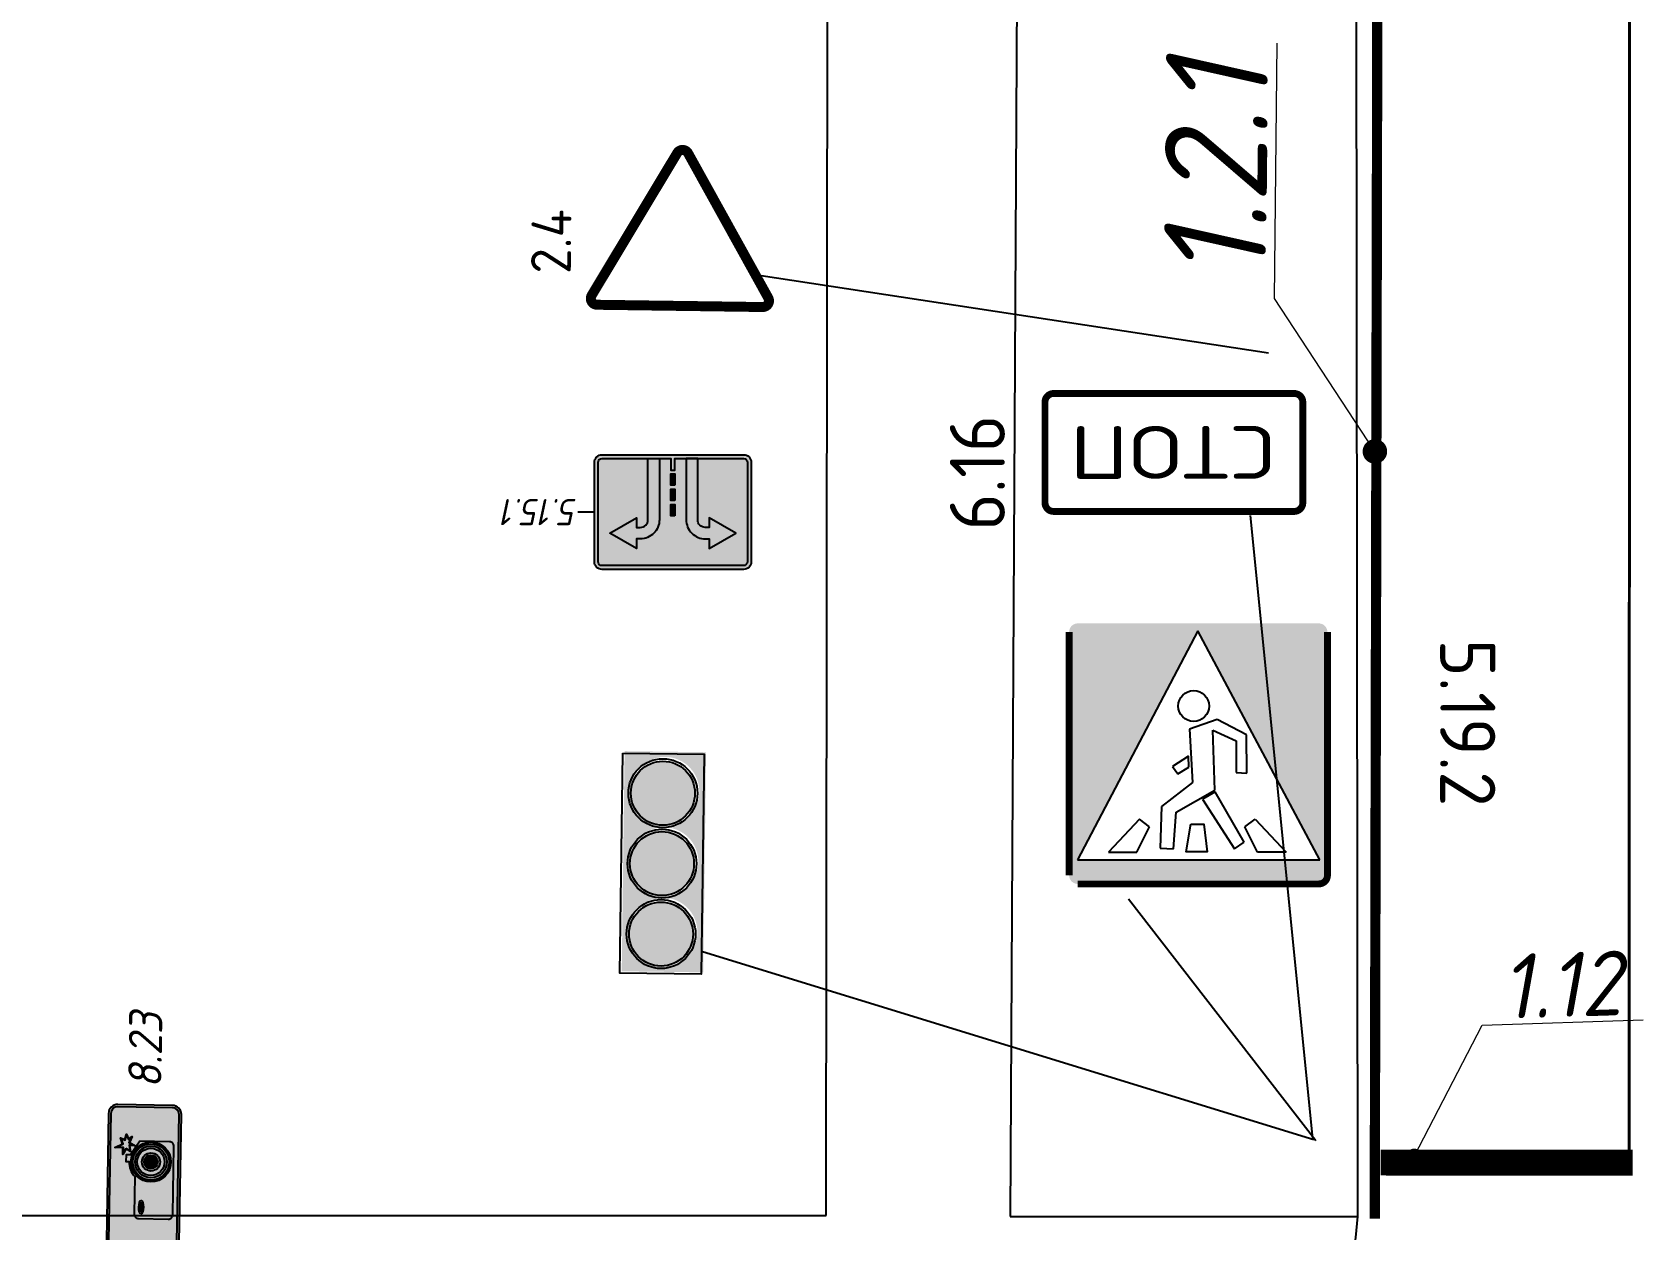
# Model space of a CAD drawing. Header units: millimetres. Extents: x 333 to 4944, y 2074 to 4864.
# Drawn here: x 1930 to 2668, y 3846 to 4394 of the extents above; entities that cross this region are included whole.
import ezdxf
from ezdxf.enums import TextEntityAlignment as Align

# ---------------------------------------------------------------- set-up
doc = ezdxf.new("R2010")
doc.units = ezdxf.units.MM
doc.layers.get('0').update_dxf_attribs({"color": 152})
doc.layers.add('знаки', color=7, linetype='Continuous')
doc.layers.add('разметка', color=251, linetype='Continuous', lineweight=15)
doc.styles.add('ROMAND', font='ROMAND.SHX', dxfattribs={"height": 2})
doc.styles.add('SASH', font='simplex8.shx', dxfattribs={"width": 0.9, "oblique": 12})

# ---------------------------------------------------------------- blocks, each defined once
blk = doc.blocks.new('*U5')
at = {"color": 0, "linetype": 'ByBlock', "const_width": 0.12}
blk.add_lwpolyline([(0.03658682090092859, 0.04755422732379714, 1), (-0.03658682090092859, -0.04755422732379714, 1)], format="xyb", close=True, dxfattribs=at)
at = {"layer": 'разметка', "color": 0}
blk.add_lwpolyline([(0, 6.938893903907228e-18), (1.486968744642808, 0.9993909465874815), (3.983886840112254, 0.9993909465874815)], dxfattribs=at)
at = {"layer": 'разметка', "color": 0, "style": 'SASH', "oblique": 12, "width": 0.9}
blk.add_attdef('RAZMETKA', text='', height=1, dxfattribs=at).set_placement((2.735427792377531, 0.7843909465874812), align=Align.BOTTOM_CENTER)
blk = doc.blocks.new('*U2')
at = {"color": 0, "linetype": 'ByBlock', "const_width": 0.12}
blk.add_lwpolyline([(0.03658682090092859, 0.04755422732379714, 1), (-0.03658682090092859, -0.04755422732379714, 1)], format="xyb", close=True, dxfattribs=at)
at = {"layer": 'разметка', "color": 0}
blk.add_lwpolyline([(0, 6.938893903907228e-18), (1.116913020453921, 1.999999999999999), (3.613831115923367, 1.999999999999999)], dxfattribs=at)
at = {"layer": 'разметка', "color": 0, "style": 'SASH', "oblique": 12, "width": 0.9}
blk.add_attdef('RAZMETKA', text='', height=1, dxfattribs=at).set_placement((2.365372068188644, 1.784999999999999), align=Align.BOTTOM_CENTER)
blk = doc.blocks.new('*U20')
at = {"layer": 'знаки'}
h = blk.add_hatch(color=256, dxfattribs=at)
edge = h.paths.add_edge_path()
edge.add_arc((-1.531250000000051, 1.531249999999948), 0.2187500000000628, 89.99999999998668, 179.999999999991)
edge.add_line((-1.750000000000114, 1.531249999999982), (-1.75, 0.2187499999999822))
edge.add_arc((-1.531250000000002, 0.218749999999984), 0.2187499999999982, 180.0000000000005, 270.0000000000005)
edge.add_line((-1.53125, -1.4210854715202e-14), (1.53125, 1.4210854715202e-14))
edge.add_arc((1.531249999999984, 0.21875000000003), 0.2187500000000158, 270.0000000000041, 360.0000000000034)
edge.add_line((1.75, 0.2187500000000426), (1.75, 1.531250000000043))
edge.add_arc((1.531250000000002, 1.531250000000044), 0.2187499999999982, 359.9999999999996, 450.0000000000005)
edge.add_line((1.53125, 1.750000000000043), (-1.53125, 1.750000000000011))
edge = h.paths.add_edge_path(flags=16)
edge.add_arc((-1.531249999999984, 1.531249999999994), 0.1640625000000162, 90.00000000000567, 180.0000000000042)
edge.add_line((-1.6953125, 1.531249999999982), (-1.6953125, 0.2187499999999822))
edge.add_arc((-1.53125, 0.2187499999999861), 0.1640625000000002, 180.0000000000013, 269.9999999999999)
edge.add_line((-1.53125, 0.05468749999998579), (1.53125, 0.05468750000004263))
edge.add_arc((1.531249999999998, 0.2187500000000447), 0.1640625000000021, 270.0000000000007, 359.9999999999993)
edge.add_line((1.6953125, 0.2187500000000426), (1.6953125, 1.531250000000043))
edge.add_arc((1.531249999999998, 1.531250000000041), 0.164062500000002, 6.979045701039859e-13, 89.9999999999993)
edge.add_line((1.53125, 1.695312500000043), (-1.53125, 1.695312500000011))
at = {"layer": 'знаки', "true_color": 0xffffff}
h = blk.add_hatch(color=7, dxfattribs=at)
edge = h.paths.add_edge_path()
edge.add_arc((-1.531249999999984, 1.531249999999994), 0.1640625000000162, 90.00000000000567, 180.0000000000042)
edge.add_line((-1.6953125, 1.531249999999982), (-1.6953125, 0.2187499999999822))
edge.add_arc((-1.53125, 0.2187499999999861), 0.1640625000000002, 180.0000000000013, 269.9999999999999)
edge.add_line((-1.53125, 0.05468749999998579), (1.53125, 0.05468750000004263))
edge.add_arc((1.531249999999998, 0.2187500000000447), 0.1640625000000021, 270.0000000000007, 359.9999999999993)
edge.add_line((1.6953125, 0.2187500000000426), (1.6953125, 1.531250000000043))
edge.add_arc((1.531249999999998, 1.531250000000041), 0.164062500000002, 6.979045701039859e-13, 89.9999999999993)
edge.add_line((1.53125, 1.695312500000043), (-1.53125, 1.695312500000011))
at = {"layer": 'знаки'}
h = blk.add_hatch(color=256, dxfattribs=at)
h.paths.add_polyline_path([(0.6835937500001137, 1.3125), (0.5468750000001137, 1.389062499999998), (0.7109375000001137, 1.389062499999998), (0.7109375000001137, 1.585937499999996), (0.8093750000001592, 1.399999999999999), (0.9515625000001364, 1.454687499999999), (0.907812500000091, 1.345312499999999), (1.039062500000114, 1.3125), (0.9296875, 1.2578125), (0.9843750000001137, 1.170312499999998), (0.8421875000001364, 1.235937499999999), (0.7656250000002274, 1.09375), (0.7656250000002274, 1.230468749999996), (0.6289062500002274, 1.203125)])
h.paths.add_polyline_path([(0.6980440326908592, 1.316943571877406), (0.5887914824718337, 1.378124999999994), (0.7218750000000682, 1.378124999999997), (0.7218750000000682, 1.541901442980613), (0.8042473479315504, 1.386309230221201), (0.932100925189502, 1.435483683012723), (0.8930036865513102, 1.337740586417155), (1.007725681737384, 1.30906008762063), (0.9140373426293991, 1.262215918066609), (0.9556668914647162, 1.19560863993015), (0.837433163015703, 1.250178053060484), (0.7765625000001819, 1.137132536031672), (0.7765625000001819, 1.243810355185971), (0.6486901937167886, 1.21823589392929)], flags=16)
h = blk.add_hatch(color=256, dxfattribs=at)
edge = h.paths.add_edge_path()
edge.add_line((0.8750000000001137, 0.984375), (0.5468750000001137, 1.203125))
edge.add_line((0.5468750000001137, 1.203125), (0.5468750000001137, 1.3125))
edge.add_line((0.5468750000001137, 1.3125), (0.3828125000002274, 1.3125))
edge.add_line((0.3828125000002274, 1.3125), (0.3828125000002274, 1.235937499999991))
edge.add_arc((0.3828125000000566, 0.7109374999998965), 0.525000000000095, 89.99999999998138, 133.1834217961685)
edge.add_line((0.02353601893878476, 1.09375), (-0.8749999999998863, 1.09375))
edge.add_arc((-0.8749999999998995, 0.9843750000000132), 0.1093749999999868, 89.99999999999308, 180.0000000000069)
edge.add_line((-0.9843749999998863, 0.984375), (-0.9843749999998863, 0.2734375))
edge.add_arc((-0.8749999999998995, 0.2734374999999868), 0.1093749999999868, 179.9999999999931, 270.0000000000069)
edge.add_line((-0.8749999999998863, 0.1640625), (0.7656250000001137, 0.1640625))
edge.add_arc((0.7656250000001269, 0.2734374999999868), 0.1093749999999868, 269.9999999999931, 360.0000000000069)
edge.add_line((0.8750000000001137, 0.2734375), (0.8750000000001137, 0.984375))
edge = h.paths.add_edge_path(flags=16)
edge.add_arc((0.3828125, 0.7109375), 0.48, 0, 360)
edge = h.paths.add_edge_path(flags=16)
edge.add_ellipse((-0.7109374999998863, 0.9296874999999929), major_axis=(-0.1640624999999727, 7.771561172375984e-15), ratio=0.3333333333333839, start_angle=0, end_angle=360)
h = blk.add_hatch(color=256, dxfattribs=at)
edge = h.paths.add_edge_path()
edge.add_ellipse((-0.7109374999998863, 0.9296874999999929), major_axis=(-0.1093749999999984, 5.181040781584774e-15), ratio=0.25, start_angle=0, end_angle=360, ccw=False)
h = blk.add_hatch(color=256, dxfattribs=at)
edge = h.paths.add_edge_path()
edge.add_arc((0.3828125, 0.7109375), 0.4374999999999959, 0, 360)
edge = h.paths.add_edge_path(flags=17)
edge.add_arc((0.3828125, 0.7109375), 0.3828124999999967, 0, 360)
h = blk.add_hatch(color=256, dxfattribs=at)
edge = h.paths.add_edge_path()
edge.add_arc((0.3828125, 0.7109375), 0.3281249999999976, 0, 360)
edge = h.paths.add_edge_path(flags=17)
edge.add_arc((0.3828125, 0.7109375), 0.2187499999999991, 0, 360)
h = blk.add_hatch(color=256, dxfattribs=at)
edge = h.paths.add_edge_path()
edge.add_arc((0.3828125, 0.7109375), 0.1640624999999999, 0, 360)
blk.add_lwpolyline([(-1.53125, 1.750000000000011, 0.4142135623731172), (-1.750000000000114, 1.531249999999982), (-1.75, 0.2187499999999822, 0.414213562373095), (-1.53125, -1.4210854715202e-14), (1.53125, 1.4210854715202e-14, 0.4142135623730909), (1.75, 0.2187500000000426), (1.75, 1.531250000000043, 0.4142135623731), (1.53125, 1.750000000000043), (-1.53125, 1.750000000000011)], format="xyb", dxfattribs=at)
blk.add_lwpolyline([(-1.53125, 1.695312500000011, 0.4142135623730876), (-1.6953125, 1.531249999999982), (-1.6953125, 0.2187499999999822, 0.4142135623730876), (-1.53125, 0.05468749999998579), (1.53125, 0.05468750000004263, 0.4142135623730876), (1.6953125, 0.2187500000000426), (1.6953125, 1.531250000000043, 0.4142135623730876), (1.53125, 1.695312500000043)], format="xyb", close=True, dxfattribs=at)
for points in [[(0.6835937500001137, 1.3125), (0.5468750000001137, 1.389062499999998), (0.7109375000001137, 1.389062499999998), (0.7109375000001137, 1.585937499999996), (0.8093750000001592, 1.399999999999999), (0.9515625000001364, 1.454687499999999), (0.907812500000091, 1.345312499999999), (1.039062500000114, 1.3125), (0.9296875, 1.2578125), (0.9843750000001137, 1.170312499999998), (0.8421875000001364, 1.235937499999999), (0.7656250000002274, 1.09375), (0.7656250000002274, 1.230468749999996), (0.6289062500002274, 1.203125)], [(0.6980440326908592, 1.316943571877406), (0.5887914824718337, 1.378124999999994), (0.7218750000000682, 1.378124999999997), (0.7218750000000682, 1.541901442980613), (0.8042473479315504, 1.386309230221201), (0.932100925189502, 1.435483683012723), (0.8930036865513102, 1.337740586417155), (1.007725681737384, 1.30906008762063), (0.9140373426293991, 1.262215918066609), (0.9556668914647162, 1.19560863993015), (0.837433163015703, 1.250178053060484), (0.7765625000001819, 1.137132536031672), (0.7765625000001819, 1.243810355185971), (0.6486901937167886, 1.21823589392929)]]:
    blk.add_lwpolyline(points, close=True, dxfattribs=at)
at = {"layer": 'знаки', "flags": 128}
blk.add_lwpolyline([(0.8750000000001137, 0.984375), (0.5468750000001137, 1.203125), (0.5468750000001137, 1.3125), (0.3828125000002274, 1.3125), (0.3828125000002274, 1.235937499999991, 0.1906852349229599), (0.02353601893878476, 1.09375), (-0.8749999999998863, 1.09375, 0.4142135623731659), (-0.9843749999998863, 0.984375), (-0.9843749999998863, 0.2734375, 0.4142135623731659), (-0.8749999999998863, 0.1640625), (0.7656250000001137, 0.1640625, 0.4142135623731659), (0.8750000000001137, 0.2734375)], format="xyb", close=True, dxfattribs=at)
at = {"layer": 'знаки', "color": 7, "true_color": 0xffffff}
for radius in [0.48, 0.3281249999999976, 0.1640624999999999]:
    blk.add_circle((0.3828125, 0.7109375), radius, dxfattribs=at)
at = {"layer": 'знаки'}
for radius in [0.4374999999999959, 0.3828124999999967, 0.2187499999999991]:
    blk.add_circle((0.3828125, 0.7109375), radius, dxfattribs=at)
at = {"layer": 'знаки', "color": 7, "true_color": 0xffffff}
blk.add_ellipse((-0.7109374999998863, 0.9296874999999929), major_axis=(-0.1640624999999727, 7.771561172375984e-15), ratio=0.3333333333333839, dxfattribs=at)
at = {"layer": 'знаки', "extrusion": (0, 0, -1)}
blk.add_ellipse((-0.7109374999998863, 0.9296874999999929), major_axis=(-0.1093749999999984, 5.181040781584774e-15), ratio=0.25, start_param=-3.141592653589793, end_param=3.141592653589793, dxfattribs=at)
blk = doc.blocks.new('str2')
at = {"layer": 'знаки', "true_color": 0xffffff}
h = blk.add_hatch(color=7, dxfattribs=at)
edge = h.paths.add_edge_path()
edge.add_line((-0.7799999999999727, 0), (-0.7799999999999727, 1.919999999999959))
edge.add_arc((-0.1799999999998931, 1.919999999999902), 0.6000000000000796, 89.9999999999946, 179.9999999999946, ccw=False)
edge.add_line((-0.1799999999998363, 2.519999999999982), (-0.05999999999994543, 2.519999999999982))
edge.add_line((-0.05999999999994543, 2.519999999999982), (-0.05999999999994543, 2.819999999999936))
edge.add_line((-0.05999999999994543, 2.819999999999936), (0.7799999999999727, 2.339999999999918))
edge.add_line((0.7799999999999727, 2.339999999999918), (-0.05999999999994543, 1.8599999999999))
edge.add_line((-0.05999999999994543, 1.8599999999999), (-0.05999999999994543, 2.159999999999968))
edge.add_line((-0.05999999999994543, 2.159999999999968), (-0.1800000000000637, 2.159999999999854))
edge.add_arc((-0.1800000000000637, 1.919999999999845), 0.2400000000000091, 90, 180)
edge.add_line((-0.4200000000000728, 1.919999999999845), (-0.4200000000000728, 0))
edge.add_line((-0.4200000000000728, 0), (-0.7799999999999727, 0))
at = {"layer": 'знаки', "color": 7, "true_color": 0xffffff}
blk.add_lwpolyline([(-0.7799999999999727, 0), (-0.7799999999999727, 1.919999999999959, -0.414213562373095), (-0.1799999999998363, 2.519999999999982), (-0.05999999999994543, 2.519999999999982), (-0.05999999999994543, 2.819999999999936), (0.7799999999999727, 2.339999999999918), (-0.05999999999994543, 1.8599999999999), (-0.05999999999994543, 2.159999999999968), (-0.1800000000000637, 2.159999999999854, 0.414213562373095), (-0.4200000000000728, 1.919999999999845), (-0.4200000000000728, 0)], format="xyb", close=True, dxfattribs=at)
blk = doc.blocks.new('5.15.1-2-4')
at = {"layer": 'знаки', "true_color": 0xffffff}
h = blk.add_hatch(color=7, dxfattribs=at)
edge = h.paths.add_edge_path()
edge.add_arc((-2.158333333333303, 3.26666666666668), 0.2333333333333485, 90, 180, ccw=False)
edge.add_line((-2.158333333333303, 3.500000000000028), (2.158333333333417, 3.500000000000028))
edge.add_arc((2.158333333333426, 3.266666666666689), 0.2333333333333396, -2.2168933355715126e-12, 90.00000000000222, ccw=False)
edge.add_line((2.391666666666765, 3.26666666666668), (2.391666666666765, 0.2333333333333485))
edge.add_arc((2.158333333333426, 0.2333333333333397), 0.2333333333333396, -90.00000000000222, 2.2168933355715126e-12, ccw=False)
edge.add_line((2.158333333333417, 0), (-2.158333333333303, 0))
edge.add_arc((-2.158333333333312, 0.2333333333333397), 0.2333333333333397, 179.9999999999978, 270.00000000000216, ccw=False)
edge.add_line((-2.391666666666652, 0.2333333333333485), (-2.391666666666652, 3.26666666666668))
edge = h.paths.add_edge_path(flags=16)
edge.add_line((2.158333333333417, 0.1166666666666742), (0.05833333333328028, 0.1166666666666742))
edge.add_line((0.05833333333328028, 0.1166666666666742), (0.05833333333328028, 0.466666666666697))
edge.add_line((0.05833333333328028, 0.466666666666697), (-0.05833333333328028, 0.466666666666697))
edge.add_line((-0.05833333333328028, 0.466666666666697), (-0.05833333333328028, 0.1166666666666742))
edge.add_line((-0.05833333333328028, 0.1166666666666742), (-2.158333333333303, 0.1166666666666742))
edge.add_arc((-2.158333333333242, 0.2333333333332961), 0.1166666666666218, 179.9999999999743, 269.9999999999699, ccw=False)
edge.add_line((-2.274999999999864, 0.2333333333333485), (-2.274999999999864, 3.26666666666668))
edge.add_arc((-2.158333333333246, 3.266666666666737), 0.1166666666666174, 90.00000000002791, 180.0000000000279, ccw=False)
edge.add_line((-2.158333333333303, 3.383333333333354), (2.158333333333417, 3.383333333333354))
edge.add_arc((2.158333333333355, 3.266666666666732), 0.1166666666666218, -2.580691216280684e-11, 89.99999999996987, ccw=False)
edge.add_line((2.274999999999977, 3.26666666666668), (2.274999999999977, 0.2333333333333485))
edge.add_arc((2.158333333333355, 0.2333333333332961), 0.1166666666666218, -89.99999999996987, 2.580691216280684e-11, ccw=False)
at = {"layer": 'знаки'}
h = blk.add_hatch(color=5, dxfattribs=at)
edge = h.paths.add_edge_path(flags=17)
edge.add_line((-0.4083333333333212, 0.1166666666666742), (-0.4083333333333212, 1.983333333333301))
edge.add_arc((-0.9916666666667321, 1.983333333333246), 0.5833333333334109, 5.452379453936731e-12, 90.00000000000547)
edge.add_line((-0.9916666666667877, 2.566666666666657), (-1.108333333333348, 2.566666666666657))
edge.add_line((-1.108333333333348, 2.566666666666657), (-1.108333333333348, 2.858333333333279))
edge.add_line((-1.108333333333348, 2.858333333333279), (-1.924999999999936, 2.391666666666595))
edge.add_line((-1.924999999999936, 2.391666666666595), (-1.108333333333348, 1.924999999999911))
edge.add_line((-1.108333333333348, 1.924999999999911), (-1.108333333333348, 2.216666666666644))
edge.add_line((-1.108333333333348, 2.216666666666644), (-0.9916666666665667, 2.216666666666533))
edge.add_arc((-0.9916666666665666, 1.983333333333191), 0.2333333333333423, 0, 90, ccw=False)
edge.add_line((-0.7583333333332243, 1.983333333333191), (-0.7583333333332243, 0.1166666666666742))
edge.add_line((-0.7583333333332243, 0.1166666666666742), (-0.4083333333333212, 0.1166666666666742))
edge = h.paths.add_edge_path(flags=17)
edge.add_line((0.4083333333334362, 0.1166666666666742), (0.4083333333334362, 1.983333333333301))
edge.add_arc((0.9916666666668466, 1.983333333333246), 0.5833333333334103, 89.9999999999946, 179.9999999999946, ccw=False)
edge.add_line((0.9916666666669017, 2.566666666666657), (1.108333333333462, 2.566666666666657))
edge.add_line((1.108333333333462, 2.566666666666657), (1.108333333333462, 2.858333333333279))
edge.add_line((1.108333333333462, 2.858333333333279), (1.925000000000049, 2.391666666666595))
edge.add_line((1.925000000000049, 2.391666666666595), (1.108333333333462, 1.924999999999911))
edge.add_line((1.108333333333462, 1.924999999999911), (1.108333333333462, 2.216666666666644))
edge.add_line((1.108333333333462, 2.216666666666644), (0.9916666666666807, 2.216666666666533))
edge.add_arc((0.9916666666666809, 1.983333333333191), 0.2333333333333421, 90.00000000000006, 180)
edge.add_line((0.7583333333333387, 1.983333333333191), (0.7583333333333387, 0.1166666666666742))
edge.add_line((0.7583333333333387, 0.1166666666666742), (0.4083333333334362, 0.1166666666666742))
h.paths.add_polyline_path([(-0.05833333333328028, 1.866666666666646), (0.05833333333328028, 1.866666666666646), (0.05833333333328028, 1.516666666666623), (-0.05833333333328028, 1.516666666666623)], flags=16)
h.paths.add_polyline_path([(-0.05833333333328028, 1.400000000000063), (0.05833333333328028, 1.400000000000063), (0.05833333333328028, 1.05000000000004), (-0.05833333333328028, 1.05000000000004)], flags=16)
h.paths.add_polyline_path([(-0.05833333333328028, 0.9333333333333655), (0.05833333333328028, 0.9333333333333655), (0.05833333333328028, 0.5833333333333712), (-0.05833333333328028, 0.5833333333333712)], flags=16)
edge = h.paths.add_edge_path()
edge.add_line((2.158333333333417, 0.1166666666666742), (0.05833333333328028, 0.1166666666666742))
edge.add_line((0.05833333333328028, 0.1166666666666742), (0.05833333333328028, 0.466666666666697))
edge.add_line((0.05833333333328028, 0.466666666666697), (-0.05833333333328028, 0.466666666666697))
edge.add_line((-0.05833333333328028, 0.466666666666697), (-0.05833333333328028, 0.1166666666666742))
edge.add_line((-0.05833333333328028, 0.1166666666666742), (-2.158333333333303, 0.1166666666666742))
edge.add_arc((-2.158333333333242, 0.2333333333332961), 0.1166666666666218, 179.9999999999743, 269.9999999999699, ccw=False)
edge.add_line((-2.274999999999864, 0.2333333333333485), (-2.274999999999864, 3.26666666666668))
edge.add_arc((-2.158333333333246, 3.266666666666737), 0.1166666666666174, 90.00000000002791, 180.0000000000279, ccw=False)
edge.add_line((-2.158333333333303, 3.383333333333354), (2.158333333333417, 3.383333333333354))
edge.add_arc((2.158333333333355, 3.266666666666732), 0.1166666666666218, -2.580691216280684e-11, 89.99999999996987, ccw=False)
edge.add_line((2.274999999999977, 3.26666666666668), (2.274999999999977, 0.2333333333333485))
edge.add_arc((2.158333333333355, 0.2333333333332961), 0.1166666666666218, -89.99999999996987, 2.580691216280684e-11, ccw=False)
at = {"layer": 'знаки', "true_color": 0xffffff}
for points in [[(-0.05833333333328028, 1.866666666666646), (0.05833333333328028, 1.866666666666646), (0.05833333333328028, 1.516666666666623), (-0.05833333333328028, 1.516666666666623)], [(-0.05833333333328028, 1.400000000000063), (0.05833333333328028, 1.400000000000063), (0.05833333333328028, 1.05000000000004), (-0.05833333333328028, 1.05000000000004)], [(-0.05833333333328028, 0.9333333333333655), (0.05833333333328028, 0.9333333333333655), (0.05833333333328028, 0.5833333333333712), (-0.05833333333328028, 0.5833333333333712)]]:
    blk.add_hatch(color=7, dxfattribs=at).paths.add_polyline_path(points)
at = {"layer": 'Defpoints'}
blk.add_lwpolyline([(2.391666666666765, 1.750000000000028), (2.891666666666765, 1.750000000000028)], dxfattribs=at)
at = {"layer": 'знаки'}
blk.add_lwpolyline([(-2.391666666666652, 3.26666666666668, -0.4142135623730951), (-2.158333333333303, 3.500000000000028), (2.158333333333417, 3.500000000000028, -0.4142135623731172), (2.391666666666765, 3.26666666666668), (2.391666666666765, 0.2333333333333485, -0.4142135623731172), (2.158333333333417, 0), (-2.158333333333303, 0, -0.4142135623731172), (-2.391666666666652, 0.2333333333333485), (-2.391666666666652, 3.26666666666668)], format="xyb", dxfattribs=at)
at = {"layer": 'знаки', "color": 7, "true_color": 0xffffff}
blk.add_lwpolyline([(2.158333333333417, 0.1166666666666742), (0.05833333333328028, 0.1166666666666742), (0.05833333333328028, 0.466666666666697), (-0.05833333333328028, 0.466666666666697), (-0.05833333333328028, 0.1166666666666742), (-2.158333333333303, 0.1166666666666742, -0.4142135623730728), (-2.274999999999864, 0.2333333333333485), (-2.274999999999864, 3.26666666666668, -0.4142135623730951), (-2.158333333333303, 3.383333333333354), (2.158333333333417, 3.383333333333354, -0.4142135623730728), (2.274999999999977, 3.26666666666668), (2.274999999999977, 0.2333333333333485, -0.4142135623730728), (2.158333333333417, 0.1166666666666742), (2.158333333333417, 0.1166666666666742)], format="xyb", dxfattribs=at)
for points in [[(-0.05833333333328028, 1.866666666666646), (0.05833333333328028, 1.866666666666646), (0.05833333333328028, 1.516666666666623), (-0.05833333333328028, 1.516666666666623)], [(-0.05833333333328028, 1.400000000000063), (0.05833333333328028, 1.400000000000063), (0.05833333333328028, 1.05000000000004), (-0.05833333333328028, 1.05000000000004)], [(-0.05833333333328028, 0.9333333333333655), (0.05833333333328028, 0.9333333333333655), (0.05833333333328028, 0.5833333333333712), (-0.05833333333328028, 0.5833333333333712)]]:
    blk.add_lwpolyline(points, close=True, dxfattribs=at)
at = {"layer": 'знаки'}
for p, xscale, yscale, zscale in [((-1.166666666666629, 0.1166666666666742), -0.9722222222222232, 0.9722222222222223, 0.972222222222222), ((1.166666666666742, 0.1166666666666742), 0.9722222222222214, 0.9722222222222214, 0.9722222222222214)]:
    blk.add_blockref('str2', p, dxfattribs=dict(at, xscale=xscale, yscale=yscale, zscale=zscale))
at = {"layer": 'знаки', "color": 0, "lineweight": 30, "style": 'SASH', "oblique": 12, "width": 0.9}
blk.add_text('5.15.1', height=0.8, dxfattribs=at).set_placement((2.891666666666765, 1.750000000000028), align=Align.MIDDLE_LEFT)

msp = doc.modelspace()

# ---------------------------------------------------------------- hatches: boundary and pattern name
at = {"ltscale": 0.2}
h = msp.add_hatch(color=251, dxfattribs=at)
h.dxf.hatch_style = 1
h.paths.add_polyline_path([(2199.187424458195, 3964.138735692822), (2236.453567615003, 3963.646445972422), (2237.783897833406, 4064.351933636283), (2200.517754676598, 4064.844223356685)])
h.paths.add_polyline_path([(2233.827076666946, 3981.822952531797, -1), (2202.293142271551, 3982.23951916391, -1)], flags=16)
h.paths.add_polyline_path([(2232.704458209243, 3981.837782441197, -1), (2203.415760729253, 3982.224689254512, -1)], flags=0)
h.paths.add_polyline_path([(2202.718693948113, 4014.453617980601, -1), (2234.252628343509, 4014.037051348489, -1)], flags=16)
h.paths.add_polyline_path([(2203.841312405816, 4014.438788071203, -1), (2233.130009885806, 4014.051881257888, -1)], flags=0)
h.paths.add_polyline_path([(2203.144245624677, 4046.667716797308, -1), (2234.678180020072, 4046.251150165196, -1)], flags=16)
h.paths.add_polyline_path([(2204.266864082379, 4046.652886887909, -1), (2233.555561562369, 4046.265980074594, -1)], flags=0)
h = msp.add_hatch(color=3)
h.dxf.hatch_style = 1
h.paths.add_polyline_path([(2232.668071975036, 4045.40218737031, 1), (2203.379374495053, 4045.789094183624, 1)])
h = msp.add_hatch(color=2)
h.dxf.hatch_style = 1
h.paths.add_polyline_path([(2232.242520298472, 4013.188088553604, 1), (2202.953822818489, 4013.574995366917, 1)])
h = msp.add_hatch(color=1)
h.dxf.hatch_style = 1
h.paths.add_polyline_path([(2231.816968621909, 3980.973989736912, 1), (2202.528271141926, 3981.360896550225, 1)])
at = {"layer": 'знаки', "linetype": 'Continuous'}
h = msp.add_hatch(color=4, dxfattribs=at)
h.paths.add_polyline_path([(2521.975612041262, 4119.337778811324, 0.4142135623731241), (2518.034535580905, 4123.278855271706), (2489.374568962276, 4123.278855271706), (2489.374568962276, 4069.762774362497), (2518.560207980608, 4015.06859237791), (2489.374568962276, 4015.06859237791), (2489.374568962276, 4004.086991802466), (2518.034535580905, 4004.086991802466, 0.4142135623731246), (2521.975612041262, 4008.028068262848)])
h.paths.add_polyline_path([(2489.374568962276, 4123.278855271706), (2407.759634756651, 4123.278855271706, 0.4142135623730246), (2403.818558296269, 4119.337778811324), (2403.818558296269, 4008.028068262848, 0.4142135623731246), (2407.759634756651, 4004.086991802466), (2489.374568962276, 4004.086991802466), (2489.374568962276, 4015.06859237791), (2407.600081088159, 4015.06859237791), (2462.663001200217, 4119.820521851193), (2489.374568962276, 4069.762774362497)])

# ---------------------------------------------------------------- linework, layer by layer
at = {"color": 146, "true_color": 0x105689}
for p, q in [((2535.85203504227, 3851.904693934592), (2535.322390754351, 4426.434096457338)), ((2292.628014410919, 3852.470746059518), (2293.36808681886, 4424.322384763062)), ((2380.006742632169, 4423.266528915919), (2376.921700335164, 3851.904693934592)), ((1288.680960967598, 3852.470746059518), (2292.628014410919, 3852.470746059518)), ((2376.921700335164, 3851.904693934592), (2535.85203504227, 3851.904693934592))]:
    msp.add_line(p, q, dxfattribs=at)
at = {"color": 7, "lineweight": 25}
for p, q in [((2494.991660663385, 4246.88163974064), (2260.958257453141, 4282.530677850763)), ((2515.784100271554, 3887.012874123363), (2236.208505972834, 3973.043137977083))]:
    msp.add_line(p, q, dxfattribs=at)
at = {"color": 1, "linetype": 'Continuous', "const_width": 4.557484338385484}
msp.add_lwpolyline([(2187.861318753246, 4269.034911948774), (2263.654610832942, 4267.992435174919, 0.5760731119564189), (2266.185260535265, 4272.221205703562), (2229.515590038656, 4338.395897198491, 0.5774390477742495), (2224.58234077322, 4338.482009738628), (2185.458719190126, 4273.349795017554, 0.5785399704320034)], format="xyb", close=True, dxfattribs=at)
at = {"color": 7, "linetype": 'Continuous', "const_width": 3.146065593048835}
msp.add_lwpolyline([(2510.70242190453, 4178.23815589913), (2510.70242190453, 4224.520539445043, 0.4142135623730945), (2506.769820250297, 4228.453141099276), (2396.732052203751, 4228.453141099276, 0.4142135623730945), (2392.799450549548, 4224.520539445043), (2392.799450549548, 4178.427291132114, 0.4142135623730951), (2396.732052203751, 4174.494689477881), (2506.769820250297, 4174.494689477881, 0.4142135623730951), (2510.70242190453, 4178.427291132114)], format="xyb", dxfattribs=at)
msp.add_lwpolyline([(2199.630265089264, 4063.980430652399), (2236.896408246072, 4063.488140932), (2235.566078027669, 3962.782653268136), (2198.299934870861, 3963.274942988536)], close=True)
for centre, radius in [((2218.023723235034, 4045.595640776967), 15.76834286008302), ((2218.023723235034, 4045.595640776967), 14.64562645429928), ((2217.59817155847, 4013.381541960261), 15.76834286008302), ((2217.59817155847, 4013.381541960261), 14.64562645429928), ((2217.172619881907, 3981.167443143569), 15.76834286008302), ((2217.172619881907, 3981.167443143569), 14.64562645429928)]:
    msp.add_circle(centre, radius)
at = {"color": 146, "true_color": 0x105689}
msp.add_arc((2221.044986301482, 3876.220389791371), 315.7447244244692, 300.8752504787562, 355.583243648577, dxfattribs=at)
at = {"layer": 'знаки', "color": 7, "lineweight": 25}
for p, q in [((2515.325543007646, 3887.697132863167), (2486.723118996141, 4172.57240624114)), ((2431.027627881751, 3997.299213832813), (2516.611789468418, 3886.792526108088))]:
    msp.add_line(p, q, dxfattribs=at)
at = {"layer": 'знаки', "color": 4, "linetype": 'Continuous'}
for p, q in [((2462.663001200217, 4119.820521851193), (2407.600081088159, 4015.06859237791)), ((2518.560207980608, 4015.06859237791), (2462.663001200217, 4119.820521851193)), ((2407.600081088159, 4015.06859237791), (2518.560207980608, 4015.06859237791))]:
    msp.add_line(p, q, dxfattribs=at)
at = {"layer": 'знаки', "color": 7, "linetype": 'Continuous'}
for p, q in [((2471.577375919056, 4079.295787524968), (2458.818329667228, 4074.865391936274)), ((2484.999609352812, 4072.252215412077), (2471.577375919056, 4079.295787524968)), ((2458.818329667228, 4074.865391936274), (2460.227332890309, 4050.48787392246)), ((2470.476015470436, 4047.057041774749), (2469.548475169502, 4074.505688314111)), ((2469.548475169502, 4074.505688314111), (2480.182157840982, 4069.559971934094)), ((2485.065468446374, 4054.710927065003), (2484.999609352812, 4072.252215412077)), ((2480.182157840982, 4069.559971934094), (2480.286051931444, 4055.113594796684)), ((2458.426322327742, 4062.60479071226), (2451.050997467081, 4057.880396528396)), ((2451.050997467081, 4057.880396528396), (2453.541253043632, 4054.410482861656)), ((2453.541253043632, 4054.410482861656), (2458.644321408957, 4057.443147203604)), ((2458.644321408957, 4057.443147203604), (2458.426322327742, 4062.60479071226)), ((2460.227332890309, 4050.48787392246), (2446.023404462524, 4039.542463672177)), ((2480.286051931444, 4055.113594796684), (2485.065468446374, 4054.710927065003)), ((2452.794955978644, 4036.991646350966), (2470.476015470436, 4047.057041774749)), ((2470.586867498756, 4046.252267665169), (2464.862563433575, 4042.883481113006)), ((2464.862563433575, 4042.883481113006), (2479.476441810805, 4020.194085029861)), ((2483.905073790027, 4023.194488761944), (2470.586867498756, 4046.252267665169)), ((2446.023404462524, 4039.542463672177), (2445.433893112515, 4020.484076786074)), ((2451.598486149377, 4020.076299061376), (2452.794955978644, 4036.991646350966)), ((2435.963703363063, 4033.748623959061), (2421.800030918429, 4018.61114607965)), ((2434.79956325754, 4018.61114607965), (2440.62024699951, 4030.20078101436)), ((2440.62024699951, 4030.20078101436), (2435.963703363063, 4033.748623959061)), ((2484.203133400982, 4030.20078101436), (2488.859677037402, 4033.748623959061)), ((2490.023817142926, 4018.61114607965), (2484.203133400982, 4030.20078101436)), ((2488.859677037402, 4033.748623959061), (2503.023349482011, 4018.61114607965)), ((2445.433893112515, 4020.484076786074), (2451.598486149377, 4020.076299061376)), ((2479.476441810805, 4020.194085029861), (2483.905073790027, 4023.194488761944)), ((2421.800030918429, 4018.61114607965), (2434.79956325754, 4018.61114607965)), ((2503.023349482011, 4018.61114607965), (2490.023817142926, 4018.61114607965))]:
    msp.add_line(p, q, dxfattribs=at)
at = {"layer": 'знаки', "color": 4, "linetype": 'Continuous', "const_width": 3.152845404072706}
for points in [[(2403.818558296269, 4119.337778811324), (2403.818558296269, 4008.028068262848)], [(2521.975612041262, 4008.028068262848), (2521.975612041262, 4119.337778811324)], [(2407.759634756651, 4004.086991802466), (2518.034535580905, 4004.086991802466)]]:
    msp.add_lwpolyline(points, dxfattribs=at)
at = {"layer": 'знаки', "color": 7, "linetype": 'Continuous'}
msp.add_lwpolyline([(2459.443928153632, 4031.445242553121), (2465.365023999825, 4031.393774207817), (2466.93540132916, 4018.706829045924), (2457.358672410752, 4018.706829045924)], close=True, dxfattribs=at)
at = {"layer": 'знаки', "color": 4, "linetype": 'Continuous', "const_width": 3.152845404072706}
msp.add_lwpolyline([(2518.034535580905, 4004.086991802466, 0.4142135623730955), (2521.975612041262, 4008.028068262848, 0.4142135623730955)], format="xyb", dxfattribs=at)
at = {"layer": 'знаки', "color": 7, "linetype": 'Continuous'}
msp.add_circle((2460.805068962835, 4085.477515145531), 7.038120242439759, dxfattribs=at)
at = {"layer": 'разметка', "flags": 128}
for points, const_width in [([(2543.615371665735, 3851.033084804861), (2544.831514905185, 4429.601684295871)], 4.675982728924999), ([(2660.14560816314, 4419.820119696198), (2659.9839955775, 3879.575975787584)], 1.370168800861433), ([(2661.525619056818, 3876.580021608045), (2546.388152394356, 3876.621657945869)], 11.81128037029874)]:
    msp.add_lwpolyline(points, dxfattribs=dict(at, const_width=const_width))

# ---------------------------------------------------------------- block references
at = {"layer": 'знаки'}
for name, p, xscale, yscale, zscale, rotation in [('5.15.1-2-4', (2222.554334544366, 4200.446626368932), 15, 15, 15, 180), ('*U20', (1997.263452147147, 3869.401740409165), 19.035630546326, 19.035630546326, 19.035630546326, 89.01290050924136)]:
    msp.add_blockref(name, p, dxfattribs=dict(at, xscale=xscale, yscale=yscale, zscale=zscale, rotation=rotation))
at = {"layer": 'разметка'}
for name, p, xscale, yscale, zscale, rotation, values in [('*U5', (2543.677703777088, 4201.922023755346), 46.75982728924999, 46.75982728924999, 46.75982728924999, 89.38686238831585, {'RAZMETKA': '1.2.1'}), ('*U2', (2561.689445205087, 3879.476089047144), 29.52820092574687, 29.52820092574687, 29.52820092574687, 1.82682589989206, {'RAZMETKA': '1.12'})]:
    msp.add_blockref(name, p, dxfattribs=dict(at, xscale=xscale, yscale=yscale, zscale=zscale, rotation=rotation)).add_auto_attribs(values)

# ---------------------------------------------------------------- texts
at = {"color": 7, "linetype": 'Continuous', "style": 'ROMAND', "width": 0.9}
for s, height, rotation, p in [('2.4', 18.22984620431091, 89.21199156730417, (2175.867384935691, 4283.099248867825)), ('6.16', 25.16852474439068, 90, (2374.45377022638, 4165.742339652829))]:
    msp.add_text(s, height=height, rotation=rotation, dxfattribs=at).set_placement(p)
at = {"color": 7, "linetype": 'Continuous', "style": 'ROMAND'}
msp.add_text('СТОП', height=24.1123232832763, rotation=180, dxfattribs=at).set_placement((2498.012175972358, 4213.628648882845), (2403.859294580517, 4213.628648882845), align=Align.ALIGNED)
at = {"layer": 'знаки', "color": 7, "linetype": 'Continuous', "style": 'ROMAND', "width": 0.9}
msp.add_text('5.19.2', height=25.22276323258165, rotation=270, dxfattribs=at).set_placement((2573.535522639512, 4116.085243152052))
at = {"layer": 'знаки', "color": 0, "lineweight": 30, "style": 'SASH', "oblique": 12, "width": 0.9}
msp.add_text('8.23', height=15.2285044370608, rotation=89.01290050924457, dxfattribs=at).set_placement((1980.960276722383, 3910.722531641322), align=Align.MIDDLE_LEFT)

doc.saveas('drawing.dxf')
